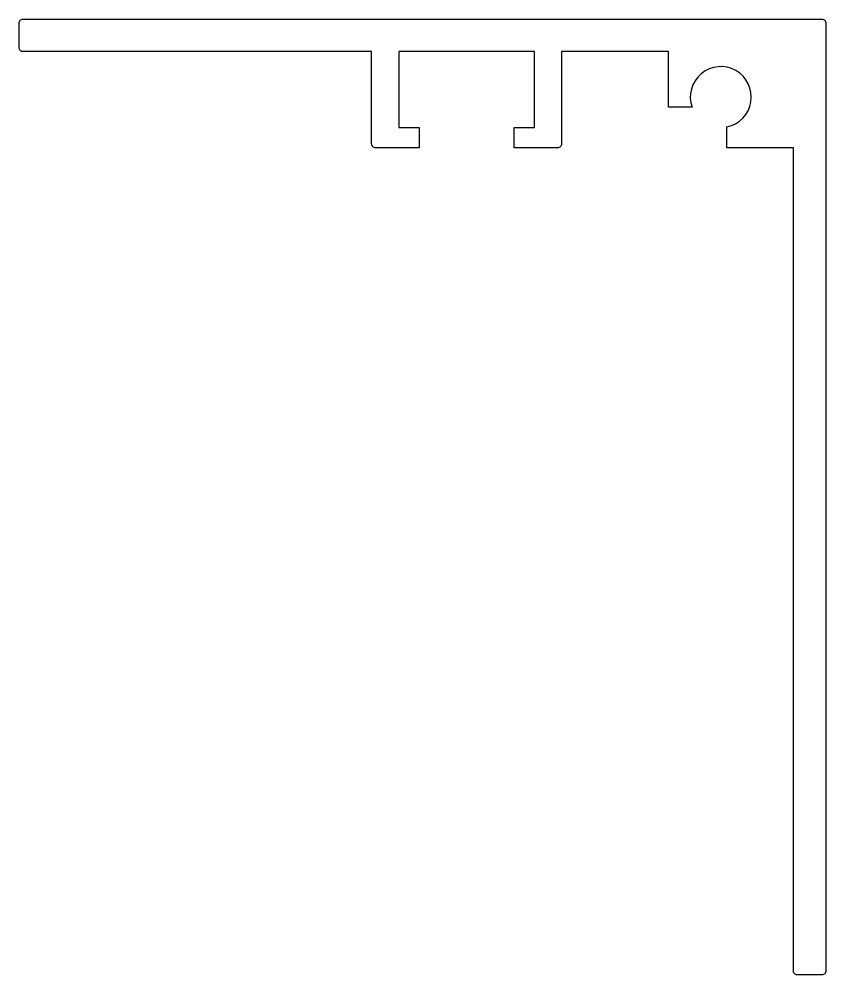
# Model space of a CAD drawing. Extents: x 124.4 to 183.9, y 165.1 to 235.6.
import ezdxf

# ---------------------------------------------------------------- set-up
doc = ezdxf.new("R2010")
doc.units = 0
doc.layers.get('0').update_dxf_attribs({"linetype": 'CONTINUOUS'})

msp = doc.modelspace()

# ---------------------------------------------------------------- linework, layer by layer
msp.add_lwpolyline([(172.252, 233.181), (164.352, 233.181), (164.352, 226.381, -0.414214), (164.052, 226.081), (160.852, 226.081), (160.852, 227.581), (162.352, 227.581), (162.352, 233.181), (152.352, 233.181), (152.352, 227.581), (153.852, 227.581), (153.852, 226.081), (150.652, 226.081, -0.414214), (150.352, 226.381), (150.352, 233.181), (124.652, 233.181, -0.414214), (124.352, 233.481), (124.352, 235.281, -0.414214), (124.652, 235.581), (183.552, 235.581, -0.414214), (183.852, 235.281), (183.852, 165.381, -0.414214), (183.552, 165.081), (181.752, 165.081, -0.414214), (181.452, 165.381), (181.452, 226.081), (176.552, 226.081), (176.552, 227.627, 2.672285), (173.981, 229.081), (172.252, 229.081)], format="xyb", close=True)

doc.saveas('drawing.dxf')
